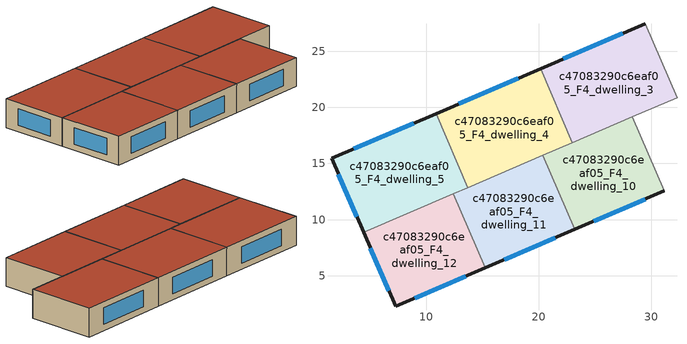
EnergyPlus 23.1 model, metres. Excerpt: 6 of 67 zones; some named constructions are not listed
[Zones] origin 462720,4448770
c47083290c6eaf05_F4_dwelling_10
 floor to c47083290c6eaf05_F3_dwelling_10 (EU_floor_Construction): 28.34,19.15 31.17,12.57 23.19,9.14 20.36,15.73 z12
 wall outside (EU_wall_Construction): 23.19,9.14 31.17,12.57 z12:15
 wall to c47083290c6eaf05_F4_dwelling_9 (EU_wall_Construction): 31.17,12.57 28.34,19.15 z12:15
 wall to c47083290c6eaf05_F4_dwelling_11 (EU_wall_Construction): 20.36,15.73 23.19,9.14 z12:15
 wall to c47083290c6eaf05_F4_dwelling_3 (EU_wall_Construction): 28.34,19.15 23,16.86 z12:15
 wall to c47083290c6eaf05_F4_dwelling_4 (EU_wall_Construction): 23,16.86 20.36,15.73 z12:15
 window (EU_Window_Construction): 24.9,9.87 29.46,11.83 z12.64:14.36
 roof outside (EU_roof_Construction): 31.17,12.57 28.34,19.15 20.36,15.73 23.19,9.14 z15
c47083290c6eaf05_F4_dwelling_11
 floor to c47083290c6eaf05_F3_dwelling_11 (EU_floor_Construction): 20.36,15.73 23.19,9.14 15.22,5.71 12.39,12.3 z12
 wall outside (EU_wall_Construction): 15.22,5.71 23.19,9.14 z12:15
 wall to c47083290c6eaf05_F4_dwelling_12 (EU_wall_Construction): 12.39,12.3 15.22,5.71 z12:15
 wall to c47083290c6eaf05_F4_dwelling_4 (EU_wall_Construction): 20.36,15.73 13.7,12.86 z12:15
 wall to c47083290c6eaf05_F4_dwelling_5 (EU_wall_Construction): 13.7,12.86 12.39,12.3 z12:15
 window (EU_Window_Construction): 16.93,6.45 21.49,8.4 z12.64:14.36
 roof outside (EU_roof_Construction): 23.19,9.14 20.36,15.73 12.39,12.3 15.22,5.71 z15
c47083290c6eaf05_F4_dwelling_12
 floor to c47083290c6eaf05_F3_dwelling_12 (EU_floor_Construction): 12.39,12.3 15.22,5.71 7.25,2.29 4.41,8.87 z12
 wall outside (EU_wall_Construction): 4.41,8.87 7.25,2.29 15.22,5.71 z12:15
 wall to c47083290c6eaf05_F4_dwelling_5 (EU_wall_Construction): 12.39,12.3 4.41,8.87 z12:15
 window (EU_Window_Construction): 8.96,3.02 13.51,4.98 / 5.02,7.46 6.64,3.7 z12.64:14.36
 roof outside (EU_roof_Construction): 15.22,5.71 12.39,12.3 4.41,8.87 7.25,2.29 z15
c47083290c6eaf05_F4_dwelling_3
 floor to c47083290c6eaf05_F3_dwelling_3 (EU_floor_Construction): 29.47,27.45 32.3,20.86 23,16.86 20.17,23.45 z12
 wall outside (EU_wall_Construction): 29.47,27.45 20.17,23.45 z12:15
 wall to c47083290c6eaf05_F4_dwelling_2 (EU_wall_Construction): 32.3,20.86 29.47,27.45 z12:15
 wall to c47083290c6eaf05_F4_dwelling_4 (EU_wall_Construction): 20.17,23.45 23,16.86 z12:15
 wall to c47083290c6eaf05_F4_dwelling_9 (EU_wall_Construction): 28.34,19.15 32.3,20.86 z12:15
 window (EU_Window_Construction): 27.48,26.59 22.16,24.3 z12.64:14.36
 roof outside (EU_roof_Construction): 32.3,20.86 29.47,27.45 20.17,23.45 23,16.86 z15
c47083290c6eaf05_F4_dwelling_4
 floor to c47083290c6eaf05_F3_dwelling_4 (EU_floor_Construction): 20.17,23.45 23,16.86 13.7,12.86 10.87,19.45 z12
 wall outside (EU_wall_Construction): 20.17,23.45 10.87,19.45 z12:15
 wall to c47083290c6eaf05_F4_dwelling_5 (EU_wall_Construction): 10.87,19.45 13.7,12.86 z12:15
 window (EU_Window_Construction): 18.18,22.59 12.86,20.31 z12.64:14.36
 roof outside (EU_roof_Construction): 23,16.86 20.17,23.45 10.87,19.45 13.7,12.86 z15
c47083290c6eaf05_F4_dwelling_5
 floor to c47083290c6eaf05_F3_dwelling_5 (EU_floor_Construction): 10.87,19.45 13.7,12.86 4.41,8.87 1.56,15.45 z12
 wall outside (EU_wall_Construction): 10.87,19.45 1.56,15.45 4.41,8.87 z12:15
 window (EU_Window_Construction): 2.17,14.04 3.79,10.28 / 8.87,18.59 3.55,16.3 z12.64:14.36
 roof outside (EU_roof_Construction): 13.7,12.86 10.87,19.45 1.56,15.45 4.41,8.87 z15
[SCHEDULE:FILE] Column Number=1; Rows to Skip at Top=0; Number of Hours of Data=8760; Column Separator=Comma; Interpolate to Timestep=No; Minutes per Item=60; Adjust Schedule for Daylight Savings=Yes
Name | File
EU_Step8_GainSchedule_c47083290c6eaf05_F3_dwelling_2_f000 | ../../schedules/c47083290c6eaf05/c47083290c6eaf05_F3_dwelling_2_f000_gain.csv
EU_Step8_GainSchedule_c47083290c6eaf05_F3_dwelling_3_f000 | ../../schedules/c47083290c6eaf05/c47083290c6eaf05_F3_dwelling_3_f000_gain.csv
EU_Step8_GainSchedule_c47083290c6eaf05_F3_dwelling_4_f000 | ../../schedules/c47083290c6eaf05/c47083290c6eaf05_F3_dwelling_4_f000_gain.csv
EU_Step8_GainSchedule_c47083290c6eaf05_F3_dwelling_5_f000 | ../../schedules/c47083290c6eaf05/c47083290c6eaf05_F3_dwelling_5_f000_gain.csv
EU_Step8_GainSchedule_c47083290c6eaf05_F3_dwelling_6_f000 | ../../schedules/c47083290c6eaf05/c47083290c6eaf05_F3_dwelling_6_f000_gain.csv
EU_Step8_GainSchedule_c47083290c6eaf05_F3_dwelling_7_f000 | ../../schedules/c47083290c6eaf05/c47083290c6eaf05_F3_dwelling_7_f000_gain.csv
EU_Step8_GainSchedule_c47083290c6eaf05_F3_dwelling_8_f000 | ../../schedules/c47083290c6eaf05/c47083290c6eaf05_F3_dwelling_8_f000_gain.csv
EU_Step8_GainSchedule_c47083290c6eaf05_F3_dwelling_9_f000 | ../../schedules/c47083290c6eaf05/c47083290c6eaf05_F3_dwelling_9_f000_gain.csv
EU_Step8_GainSchedule_c47083290c6eaf05_F3_dwelling_10_f000 | ../../schedules/c47083290c6eaf05/c47083290c6eaf05_F3_dwelling_10_f000_gain.csv
EU_Step8_GainSchedule_c47083290c6eaf05_F3_dwelling_11_f000 | ../../schedules/c47083290c6eaf05/c47083290c6eaf05_F3_dwelling_11_f000_gain.csv
EU_Step8_GainSchedule_c47083290c6eaf05_F3_dwelling_12_f000 | ../../schedules/c47083290c6eaf05/c47083290c6eaf05_F3_dwelling_12_f000_gain.csv
EU_Step8_GainSchedule_c47083290c6eaf05_F4_dwelling_0_f000 | ../../schedules/c47083290c6eaf05/c47083290c6eaf05_F4_dwelling_0_f000_gain.csv
EU_Step8_GainSchedule_c47083290c6eaf05_F4_dwelling_1_f000 | ../../schedules/c47083290c6eaf05/c47083290c6eaf05_F4_dwelling_1_f000_gain.csv
EU_Step8_GainSchedule_c47083290c6eaf05_F4_dwelling_2_f000 | ../../schedules/c47083290c6eaf05/c47083290c6eaf05_F4_dwelling_2_f000_gain.csv
EU_Step8_GainSchedule_c47083290c6eaf05_F4_dwelling_3_f000 | ../../schedules/c47083290c6eaf05/c47083290c6eaf05_F4_dwelling_3_f000_gain.csv
EU_Step8_GainSchedule_c47083290c6eaf05_F4_dwelling_4_f000 | ../../schedules/c47083290c6eaf05/c47083290c6eaf05_F4_dwelling_4_f000_gain.csv
EU_Step8_GainSchedule_c47083290c6eaf05_F4_dwelling_5_f000 | ../../schedules/c47083290c6eaf05/c47083290c6eaf05_F4_dwelling_5_f000_gain.csv
EU_Step8_GainSchedule_c47083290c6eaf05_F4_dwelling_6_f000 | ../../schedules/c47083290c6eaf05/c47083290c6eaf05_F4_dwelling_6_f000_gain.csv
EU_Step8_GainSchedule_c47083290c6eaf05_F4_dwelling_7_f000 | ../../schedules/c47083290c6eaf05/c47083290c6eaf05_F4_dwelling_7_f000_gain.csv
EU_Step8_GainSchedule_c47083290c6eaf05_F4_dwelling_8_f000 | ../../schedules/c47083290c6eaf05/c47083290c6eaf05_F4_dwelling_8_f000_gain.csv
EU_Step8_GainSchedule_c47083290c6eaf05_F4_dwelling_9_f000 | ../../schedules/c47083290c6eaf05/c47083290c6eaf05_F4_dwelling_9_f000_gain.csv
EU_Step8_GainSchedule_c47083290c6eaf05_F4_dwelling_10_f000 | ../../schedules/c47083290c6eaf05/c47083290c6eaf05_F4_dwelling_10_f000_gain.csv
EU_Step8_GainSchedule_c47083290c6eaf05_F4_dwelling_11_f000 | ../../schedules/c47083290c6eaf05/c47083290c6eaf05_F4_dwelling_11_f000_gain.csv
EU_Step8_GainSchedule_c47083290c6eaf05_F4_dwelling_12_f000 | ../../schedules/c47083290c6eaf05/c47083290c6eaf05_F4_dwelling_12_f000_gain.csv
